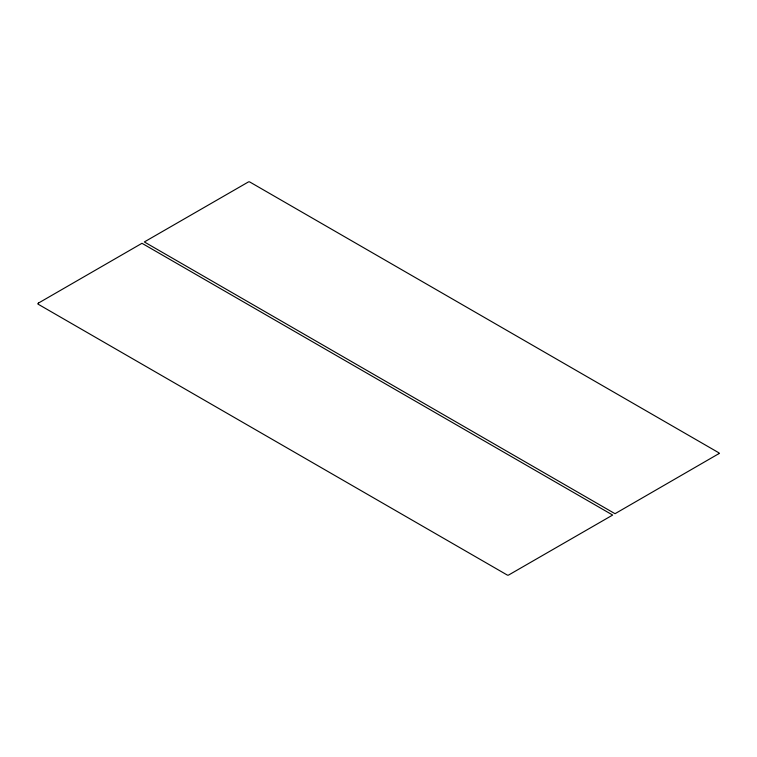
<?xml version="1.0" encoding="UTF-8"?>
<svg xmlns="http://www.w3.org/2000/svg" width="757" height="757" viewBox="0 0 757 757"><rect width="100%" height="100%" fill="white"/><g stroke="black" fill="none" stroke-linecap="round" stroke-linejoin="round"><path stroke-width="1.14" d="M38.484 303.055L38.115 303.358A1.031 0.596 0 0 0 38.115 304.182L507.228 575.017A1.031 0.596 0 0 0 508.647 575.017L612.668 515.053L141.975 243.3L38.484 303.055M718.885 453.642L615.025 513.7L144.332 241.947L248.353 181.983A1.031 0.596 0 0 1 249.772 181.983L718.885 452.818A1.031 0.596 0 0 1 718.885 453.642"/></g></svg>
